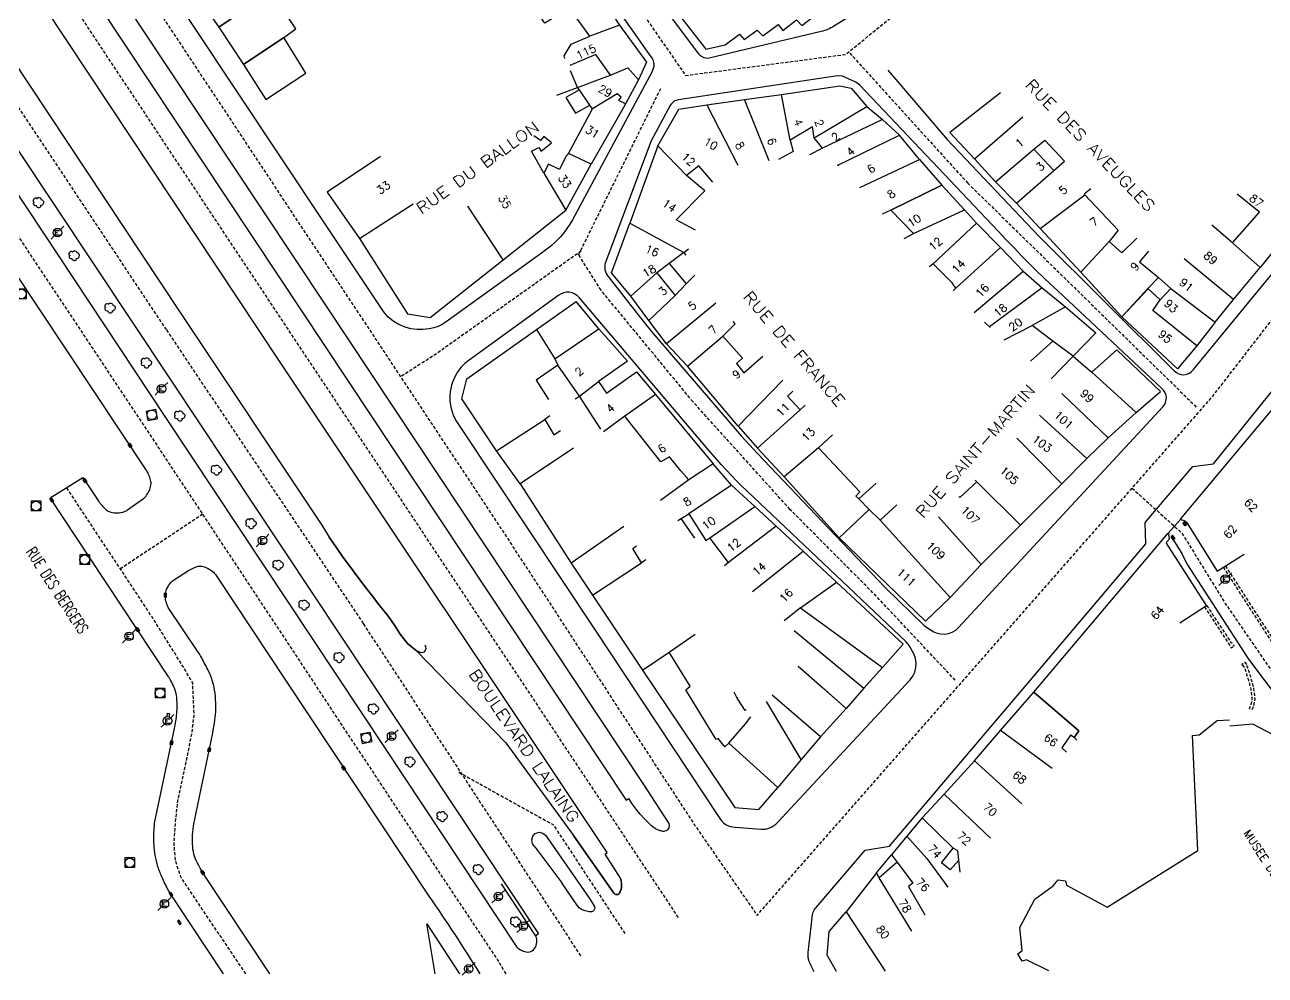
# Model space of a CAD drawing. Header units: millimetres. Extents: x 80000 to 81000, y 144000 to 145000.
# Drawn here: x 80209 to 80402.8, y 143999.8 to 144148.3 of the extents above; entities that cross this region are included whole.
import ezdxf
from ezdxf.enums import TextEntityAlignment as Align

# ---------------------------------------------------------------- set-up
doc = ezdxf.new("R2010")
doc.units = ezdxf.units.MM
doc.linetypes.add('DASHED', pattern=[0.75, 0.5, -0.25])
doc.layers.get('0').update_dxf_attribs({"linetype": 'CONTINUOUS'})
for name, color, linetype in [('W0001', 6, 'DASHED'), ('W0008', 7, 'CONTINUOUS'), ('W0100', 7, 'CONTINUOUS'), ('W0112', 1, 'DASHED'), ('W0300', 7, 'CONTINUOUS'), ('W0400', 7, 'CONTINUOUS'), ('W0420', 7, 'CONTINUOUS'), ('W0471', 7, 'CONTINUOUS'), ('W0984', 7, 'CONTINUOUS'), ('W0989', 7, 'CONTINUOUS'), ('W0991', 7, 'CONTINUOUS'), ('W1102', 7, 'CONTINUOUS')]:
    doc.layers.add(name, color=color, linetype=linetype)
doc.styles.get("Standard").update_dxf_attribs({"font": 'romans.shx', "width": 0.85})

# ---------------------------------------------------------------- blocks, each defined once
blk = doc.blocks.new('T300')
for p, q in [((-0.8, 0.51), (-0.86, 0.34)), ((-0.86, 0.34), (-0.86, 0.17)), ((-0.86, 0.17), (-0.74, 0.06)), ((-0.69, 0.63), (-0.8, 0.51)), ((-0.8, -0.06), (-0.74, 0.06)), ((-0.74, 0.06), (-0.69, 0.11)), ((-0.57, 0.69), (-0.69, 0.63)), ((-0.46, 0.69), (-0.57, 0.69)), ((-0.29, 0.63), (-0.46, 0.69)), ((-0.29, 0.63), (-0.17, 0.74)), ((-0.23, 0.57), (-0.29, 0.63)), ((-0.17, 0.74), (-0.06, 0.8)), ((-0.06, 0.8), (0.06, 0.8)), ((0.06, 0.8), (0.23, 0.74)), ((0.23, 0.74), (0.34, 0.63)), ((0.34, 0.63), (0.4, 0.51)), ((0.46, 0.46), (0.34, 0.46)), ((0.4, 0.51), (0.4, 0.46)), ((0.57, 0.4), (0.46, 0.46)), ((0.57, 0.4), (0.69, 0.29)), ((0.69, 0.29), (0.74, 0.17)), ((0.74, 0.06), (0.69, -0.17)), ((0.74, 0.17), (0.74, 0.06)), ((-0.8, -0.17), (-0.8, -0.06)), ((-0.8, -0.23), (-0.8, -0.17)), ((-0.74, -0.34), (-0.8, -0.23)), ((-0.69, -0.4), (-0.74, -0.34)), ((-0.51, -0.46), (-0.69, -0.4)), ((-0.4, -0.46), (-0.51, -0.46)), ((-0.4, -0.46), (-0.34, -0.46)), ((-0.34, -0.46), (-0.34, -0.4)), ((-0.34, -0.51), (-0.34, -0.46)), ((-0.29, -0.63), (-0.34, -0.51)), ((-0.17, -0.74), (-0.29, -0.63)), ((-0.06, -0.8), (-0.17, -0.74)), ((0.06, -0.8), (-0.06, -0.8)), ((0.17, -0.74), (0.06, -0.8)), ((0.23, -0.69), (0.17, -0.74)), ((0.29, -0.46), (0.23, -0.46)), ((0.29, -0.63), (0.23, -0.69)), ((0.46, -0.4), (0.29, -0.46)), ((0.34, -0.51), (0.29, -0.63)), ((0.34, -0.51), (0.34, -0.46)), ((0.57, -0.34), (0.46, -0.4)), ((0.63, -0.29), (0.57, -0.34)), ((0.69, -0.17), (0.63, -0.29))]:
    blk.add_line(p, q)
blk = doc.blocks.new('T471')
for p, q in [((-0.333334, 0.333334), (-0.333334, -0.333334)), ((-0.333334, 0.333334), (0.333334, 0.333334)), ((-0.333334, 0), (0, 0)), ((0.500001, 0.500001), (1.000002, 1.000002)), ((-0.500001, -0.500001), (-1.000002, -1.000002)), ((-0.333334, -0.333334), (0.333334, -0.333334))]:
    blk.add_line(p, q)
blk.add_ellipse((0, 0), major_axis=(0.471405, 0.471405), ratio=1, start_param=5.4977871438, end_param=11.780972451)
blk = doc.blocks.new('T420')
for p, q in [((0.75, 0.75), (-0.75, 0.75)), ((-0.75, 0.75), (-0.75, -0.75)), ((0.75, 0.75), (0.75, -0.75)), ((0.75, -0.75), (-0.75, -0.75))]:
    blk.add_line(p, q)
blk.add_ellipse((0, 0), major_axis=(-0.53, 0.53), ratio=1, start_param=3.926991, end_param=10.210176)
blk = doc.blocks.new('T400')
for p, q in [((-0.15, 0.3), (0.15, 0.3)), ((-0.15, -0.25), (-0.15, 0.3)), ((-0.15, 0.15), (0.15, 0.15)), ((-0.15, 0), (0.15, 0)), ((0.15, 0.3), (0.15, -0.25)), ((-0.15, -0.15), (0.15, -0.15)), ((-0.15, -0.25), (-0.15, -0.3)), ((-0.15, -0.3), (0.15, -0.3)), ((0.15, -0.3), (0.15, -0.25))]:
    blk.add_line(p, q)

msp = doc.modelspace()

# ---------------------------------------------------------------- linework, layer by layer
at = {"layer": 'W0001', "flags": 128}
for points in [[(79999.73, 144508.89), (80033.32, 144447.48), (80041.1, 144436.99), (80058.93, 144407.68), (80083.33, 144371.43), (80162.94, 144251.7), (80194.08, 144204.75), (80213.36, 144175.44), (80283.27, 144069.75), (80313.63, 144023.25), (80323.4, 144009.14), (80394.49, 144090.14), (80415.01, 144116.62), (80459.48, 144172.57), (80472.22, 144188.43), (80503.37, 144226.56), (80532.47, 144269.35), (80559.33, 144311.81), (80577.78, 144336.62)], [(80311.1, 144008.81), (80235.97, 144122.07), (80039.06, 144419.34), (80019.9, 144453.6)], [(80284.18, 144000), (80282.84, 144002.23), (80276.12, 144012.3), (80228.66, 144084.13), (80176.06, 144163.33), (80129.72, 144233.25), (80084.5, 144301.5), (80035.92, 144374.55), (80006.48, 144418.63), (80000, 144431.42)], [(80160.48, 144256.07), (80201.49, 144280.26), (80205.41, 144282.72), (80229.39, 144252.79), (80244.76, 144234.55), (80265.03, 144206.66), (80282.27, 144183.72), (80312.21, 144140.39), (80337.23, 144143.68), (80344.81, 144149.84), (80369, 144165.41), (80400.77, 144184.26), (80404.69, 144186.93), (80410.43, 144181.39), (80435.04, 144204.33), (80466.81, 144182.23)], [(80295.93, 144112.96), (80273.4, 144096.97), (80267.86, 144093.39)], [(80243.51, 144000), (80233.42, 144015), (80232.52, 144017.68), (80232.3, 144020.37), (80232.52, 144023.73), (80232.86, 144026.75), (80235.09, 144037.49), (80235.43, 144040.51), (80235.32, 144043.08), (80235.21, 144045.43), (80234.2, 144047.22), (80228.83, 144055.83), (80215.51, 144075.97)], [(80381.98, 144075.89), (80389.75, 144068.9), (80396.53, 144057.88), (80407.67, 144041.69), (80409.64, 144038.9), (80412.23, 144031.7), (80414.62, 144030.35), (80417.59, 144029.17), (80420, 144027.6), (80422.53, 144025.39), (80424.52, 144023.39), (80426.21, 144021.21), (80427.65, 144018.89), (80428.71, 144016.32), (80429.72, 144013.44), (80430.78, 144009.2), (80432.05, 144003.73), (80436.52, 144000)], [(80223.88, 144063.31), (80236.76, 144071.87)], [(80276.78, 144031.49), (80291.56, 144023.29), (80302.86, 144006.08)]]:
    msp.add_lwpolyline(points, dxfattribs=at)
at = {"layer": 'W0001'}
for points in [[(80000.01, 144455.58), (80023.94, 144412.74), (80076.58, 144332.88), (80149.74, 144222.81), (80231.1, 144100.63), (80261.87, 144054.72), (80295.89, 144002.69)], [(80337.86, 144143.89), (80356.3, 144123.57), (80392.07, 144088.52)], [(80354.35, 144045.89), (80342.02, 144059.01), (80328.53, 144072.58), (80313.38, 144089.39), (80299.01, 144106.84), (80295.51, 144112.37), (80308.46, 144138.6)]]:
    msp.add_lwpolyline(points, dxfattribs=at)
at = {"layer": 'W0008'}
for p, q in [((80343.48, 144060.34), (80349.52, 144054.45)), ((80305.64, 144029.59), (80309.42, 144023.82)), ((80288.67, 144019.86), (80292.89, 144014.24))]:
    msp.add_line(p, q, dxfattribs=at)
for points in [[(80208.87, 144283.61), (80219.76, 144270.14), (80233.94, 144252.81), (80235.19, 144251.19), (80240.11, 144244.72), (80263.94, 144213.03), (80265.16, 144211.37), (80284.05, 144184.91), (80296.49, 144167.58), (80305.58, 144155.32), (80314.24, 144143.79)], [(80306.84, 144143.29), (80288.19, 144169.86), (80270.79, 144194.71), (80269.52, 144196.52), (80268.24, 144198.32), (80266.95, 144200.11), (80265.65, 144201.89), (80264.82, 144202.99), (80263.98, 144204.09), (80263.14, 144205.19), (80262.29, 144206.28), (80241.52, 144233.49), (80236.39, 144239.84), (80206.89, 144276.18), (80206.65, 144276.48), (80206.38, 144276.76), (80206.06, 144277), (80205.7, 144277.15), (80205.26, 144277.23), (80204.83, 144277.22), (80204.4, 144277.12), (80204.01, 144276.93), (80171.93, 144258.18)], [(80255.97, 144117.09), (80228.28, 144158.83), (80198.81, 144203.22), (80169.76, 144247.1), (80169.23, 144247.98), (80168.77, 144248.9), (80168.44, 144249.88), (80168.24, 144250.9), (80168.19, 144251.93), (80168.27, 144252.95), (80168.5, 144253.96), (80168.88, 144254.92), (80169.46, 144255.89), (80170.17, 144256.78), (80171, 144257.54), (80171.94, 144258.18)], [(80359.68, 144162.89), (80335.4, 144148.09), (80335.15, 144147.94), (80334.91, 144147.81), (80334.65, 144147.69), (80334.4, 144147.57), (80334.16, 144147.48), (80333.92, 144147.39), (80333.67, 144147.32), (80333.42, 144147.26), (80315.89, 144143.07), (80315.64, 144143.04), (80315.39, 144143.07), (80315.15, 144143.14), (80314.93, 144143.23), (80314.73, 144143.33), (80314.55, 144143.46), (80314.39, 144143.61), (80314.25, 144143.79)], [(80343.8, 144141.23), (80353.07, 144130.39), (80367.39, 144115.28), (80388.58, 144094.21), (80388.9, 144093.95), (80389.26, 144093.75), (80389.66, 144093.64), (80390.08, 144093.61), (80390.52, 144093.7), (80390.93, 144093.88), (80391.29, 144094.14), (80391.59, 144094.45), (80415.39, 144123.42), (80427.99, 144138.73), (80429.87, 144141.02), (80431.74, 144143.31), (80433.59, 144145.62), (80435.43, 144147.95), (80437.31, 144150.37)], [(80306.86, 144143.28), (80307.02, 144143.02), (80307.15, 144142.73), (80307.22, 144142.43), (80307.26, 144142.13), (80307.26, 144141.96), (80307.24, 144141.8), (80307.21, 144141.64), (80307.17, 144141.48), (80307.12, 144141.33), (80307.06, 144141.18), (80307, 144141.04), (80306.93, 144140.89), (80294.53, 144117.83), (80294.12, 144117.13), (80293.68, 144116.46), (80293.2, 144115.81), (80292.68, 144115.19), (80291.94, 144114.43), (80291.15, 144113.73), (80290.32, 144113.07), (80289.48, 144112.44), (80274.81, 144101.87), (80274.2, 144101.49), (80273.56, 144101.18), (80272.88, 144100.96), (80272.18, 144100.8), (80271.23, 144100.7), (80270.27, 144100.7), (80269.32, 144100.81), (80268.39, 144101.07), (80267.42, 144101.48), (80266.51, 144102), (80265.68, 144102.68), (80265, 144103.5), (80255.98, 144117.09)], [(80336.73, 144140.28), (80335.96, 144140.35), (80311.12, 144136.58), (80310.93, 144136.54), (80310.74, 144136.48), (80310.55, 144136.4), (80310.38, 144136.3), (80310.22, 144136.17), (80310.07, 144136.02), (80309.94, 144135.86), (80309.83, 144135.68), (80306.85, 144130.18), (80299.75, 144111.3), (80299.7, 144111.14), (80299.66, 144110.99), (80299.63, 144110.83), (80299.61, 144110.67), (80299.6, 144110.51), (80299.6, 144110.34), (80299.61, 144110.18), (80299.63, 144110.02), (80299.7, 144109.73), (80299.81, 144109.46), (80299.95, 144109.2), (80300.12, 144108.95), (80305.16, 144102.52), (80305.43, 144102.19), (80305.69, 144101.86), (80305.96, 144101.53), (80306.23, 144101.2), (80306.46, 144100.92), (80306.69, 144100.65), (80306.92, 144100.37), (80307.16, 144100.09), (80320.92, 144084.07), (80323.46, 144081.33), (80334.53, 144069.62), (80343.48, 144060.34)], [(80349.52, 144054.45), (80350.5, 144053.76), (80351, 144053.46), (80351.54, 144053.24), (80352.11, 144053.11), (80352.7, 144053.1), (80353.3, 144053.19), (80353.88, 144053.4), (80354.42, 144053.71), (80354.88, 144054.12), (80386.78, 144088.59), (80387.04, 144088.92), (80387.22, 144089.3), (80387.33, 144089.7), (80387.35, 144090.12), (80387.27, 144090.52), (80387.1, 144090.89), (80386.87, 144091.22), (80386.6, 144091.51), (80370.36, 144106.71), (80369.25, 144107.75), (80368.14, 144108.8), (80367.04, 144109.86), (80365.96, 144110.93), (80364.71, 144112.2), (80363.48, 144113.48), (80362.26, 144114.77), (80361.04, 144116.06), (80339.45, 144138.88), (80338.8, 144139.32), (80336.73, 144140.28)], [(80346.67, 144051.88), (80321.78, 144075.48), (80320.95, 144076.28), (80320.14, 144077.1), (80319.34, 144077.92), (80318.55, 144078.76), (80317.82, 144079.56), (80317.12, 144080.37), (80316.42, 144081.18), (80315.72, 144082), (80295.63, 144105.63), (80295.31, 144105.96), (80294.93, 144106.23), (80294.51, 144106.43), (80294.05, 144106.53), (80293.61, 144106.53), (80293.19, 144106.44), (80292.79, 144106.27), (80292.43, 144106.04), (80278.4, 144095.89), (80277.75, 144095.37), (80277.16, 144094.78), (80276.65, 144094.12), (80276.22, 144093.4), (80276.01, 144092.94), (80275.82, 144092.46), (80275.66, 144091.97), (80275.54, 144091.47), (80275.45, 144090.97), (80275.39, 144090.45), (80275.38, 144089.94), (80275.4, 144089.42), (80275.58, 144088.33), (80275.93, 144087.28), (80276.43, 144086.3), (80277.04, 144085.39)], [(80331.96, 144008.75), (80331.99, 144008.98), (80332.04, 144009.2), (80332.1, 144009.42), (80332.18, 144009.63), (80332.27, 144009.83), (80332.37, 144010.03), (80332.49, 144010.22), (80332.62, 144010.39), (80340.26, 144019.34), (80344.08, 144019.93), (80365.46, 144045.18), (80384.12, 144067.22), (80384.03, 144070.53), (80391.46, 144079.27), (80394.71, 144079.71), (80416.54, 144106.79)], [(80277.04, 144085.39), (80298.08, 144053.71), (80317.46, 144024.44), (80317.67, 144024.14), (80317.89, 144023.84), (80318.15, 144023.57), (80318.46, 144023.34), (80318.81, 144023.16), (80319.19, 144023.03), (80319.57, 144022.95), (80319.96, 144022.91), (80324.03, 144022.6)], [(80271.47, 144051.41), (80271.61, 144051.13), (80271.63, 144050.82), (80271.53, 144050.53), (80271.32, 144050.29), (80271.01, 144050.18), (80270.68, 144050.22), (80270.42, 144050.35), (80270.19, 144050.48), (80268.76, 144051.63), (80267.61, 144053.09), (80266.65, 144054.62), (80265.65, 144056.04), (80264.47, 144057.52), (80263.3, 144059), (80262.14, 144060.49), (80261.01, 144061.99), (80259.86, 144063.53), (80258.74, 144065.08), (80257.63, 144066.65), (80256.53, 144068.22)], [(80324.03, 144022.6), (80324.37, 144022.6), (80324.72, 144022.63), (80325.05, 144022.71), (80325.38, 144022.82), (80325.71, 144022.98), (80326.02, 144023.17), (80326.32, 144023.4), (80326.58, 144023.66), (80347.31, 144045.93), (80347.74, 144046.51), (80348.04, 144047.16), (80348.21, 144047.86), (80348.25, 144048.56), (80348.16, 144049.25), (80347.92, 144049.89), (80347.61, 144050.5), (80347.29, 144051.07), (80347.15, 144051.29), (80347.01, 144051.5), (80346.85, 144051.69), (80346.67, 144051.88)], [(80309.42, 144023.82), (80309.6, 144023.51), (80309.66, 144023.16), (80309.6, 144022.81), (80309.42, 144022.51), (80309.29, 144022.4), (80309.15, 144022.32), (80308.99, 144022.27), (80308.83, 144022.26), (80308.68, 144022.26), (80308.54, 144022.29), (80308.4, 144022.32), (80308.26, 144022.36), (80307.52, 144022.67), (80306.89, 144023.15), (80306.34, 144023.69), (80305.82, 144024.23), (80305.12, 144024.96), (80304.48, 144025.74), (80303.88, 144026.56), (80303.34, 144027.42)], [(80288.67, 144019.86), (80288.29, 144020.33), (80288.18, 144020.92), (80288.34, 144021.51), (80288.74, 144021.95), (80289.33, 144022.14), (80289.91, 144021.99), (80290.32, 144021.66), (80290.62, 144021.29), (80297.21, 144011.78), (80297.97, 144010.5), (80298.01, 144010.4), (80298.03, 144010.29), (80298.02, 144010.19), (80297.99, 144010.09), (80297.95, 144010.01), (80297.89, 144009.93), (80297.83, 144009.86), (80297.76, 144009.8), (80297.57, 144009.7), (80297.36, 144009.68), (80297.17, 144009.7), (80296.98, 144009.73), (80296.53, 144009.84), (80296.08, 144010), (80295.65, 144010.25), (80295.31, 144010.62), (80292.89, 144014.24)], [(80302.05, 144014.97), (80302.17, 144014.49), (80302.22, 144014), (80302.19, 144013.51), (80302.08, 144013.04), (80302.05, 144012.95), (80302.02, 144012.86), (80301.99, 144012.77), (80301.94, 144012.69), (80301.89, 144012.6), (80301.82, 144012.53), (80301.73, 144012.47), (80301.64, 144012.42), (80301.48, 144012.39), (80301.31, 144012.39), (80301.15, 144012.46), (80301.02, 144012.58), (80294.7, 144021.62)], [(80331.96, 144008.75), (80331.34, 144003.34), (80331.33, 144003.21), (80331.32, 144003.09), (80331.32, 144002.96), (80331.32, 144002.84), (80331.33, 144002.71), (80331.34, 144002.59), (80331.36, 144002.46), (80331.38, 144002.34), (80331.45, 144002.1), (80331.53, 144001.86), (80331.63, 144001.64), (80331.74, 144001.41), (80332.28, 144000.35)], [(80273.12, 144000), (80271.8, 144007.79), (80276.92, 144000)]]:
    msp.add_lwpolyline(points, dxfattribs=at)
at = {"layer": 'W0008', "flags": 128}
msp.add_lwpolyline([(80240, 144000), (80232.15, 144011.86, -0.025334), (80231.3, 144013.29, -0.017999), (80230.29, 144015.4, -0.035244), (80229.65, 144017.2, -0.037773), (80229.3, 144018.95, -0.016381), (80229.16, 144020.53, -0.021419), (80229.15, 144021.74, -0.008938), (80229.22, 144023.18, -0.034809), (80229.27, 144023.55), (80232.42, 144038.61, 0.031847), (80232.76, 144040.96, 0.040433), (80232.75, 144042.84, 0.04306), (80232.53, 144044.12, 0.052496), (80232.16, 144045.11, 0.009139), (80231.63, 144046.12, 0.020815), (80231.38, 144046.54), (80219.26, 144064.85), (80212.96, 144074.38), (80218.05, 144077.56), (80220.55, 144073.79, 0.028392), (80220.85, 144073.4, 0.015261), (80221.46, 144072.71, 0.107758), (80222.17, 144072.23, 0.088686), (80223.18, 144072.02, 0.06906), (80224.28, 144072.14, 0.092725), (80225.03, 144072.49), (80227.51, 144074.26, 0.080161), (80227.87, 144074.61, 0.040872), (80228.39, 144075.45, 0.080776), (80228.68, 144076.38, 0.101963), (80228.64, 144077.15, 0.037551), (80228.33, 144078.04, 0.043977), (80227.95, 144078.74), (80211.37, 144103.72), (80169.33, 144166.98)], format="xyb", dxfattribs=at)
at = {"layer": 'W0008'}
for points in [[(80197.36, 144137.6), (80230.94, 144086.95), (80265.29, 144035.2), (80285.77, 144004.31, 0.102862), (80286.2, 144003.89, 0.062572), (80287.08, 144003.47, 0.183821), (80288.05, 144003.5, 0.182735), (80288.75, 144004.17, 0.112604), (80288.98, 144005.2, 0.144793), (80288.75, 144005.99), (80283.48, 144014.06)], [(80247.24, 144000), (80236.89, 144015.65, -0.017876), (80236.53, 144016.24, -0.009217), (80235.89, 144017.42, -0.059534), (80235.41, 144018.71, -0.051), (80235.19, 144020.3, -0.028448), (80235.24, 144022.19, -0.031455), (80235.48, 144023.89), (80238.35, 144037.67, 0.013168), (80238.46, 144038.27, 0.004387), (80238.72, 144040.08, 0.035447), (80238.83, 144041.81, 0.029989), (80238.7, 144043.86, 0.039613), (80238.32, 144045.67, 0.041582), (80237.68, 144047.32, 0.01347), (80236.62, 144049.37, 0.021634), (80235.87, 144050.59), (80231.49, 144057.11, -0.066757), (80231.17, 144057.76, -0.047043), (80230.94, 144058.75, -0.080911), (80230.96, 144059.52, -0.076621), (80231.23, 144060.29, -0.051825), (80231.82, 144061.16, -0.076717), (80232.35, 144061.62), (80234.57, 144063.03, -0.030225), (80234.99, 144063.26, -0.017762), (80235.75, 144063.59, -0.106538), (80236.43, 144063.7, -0.085093), (80237.28, 144063.51, -0.075047), (80238.23, 144062.94, -0.073956), (80238.99, 144062.1), (80249.63, 144046.05), (80272.1, 144012.14)], [(80272.1, 144012.14, -0.014529), (80280.06, 144000)]]:
    msp.add_lwpolyline(points, format="xyb", dxfattribs=at)
at = {"layer": 'W0008', "flags": 128}
msp.add_lwpolyline([(80388.08, 144068.33), (80389.76, 144065.7), (80390.52, 144064.05), (80400.18, 144049.15), (80407.96, 144038.78)], dxfattribs=at)
at = {"layer": 'W0008'}
for points in [[(80100.38, 144338.97, 33), (80155.63, 144255.76, 33.84), (80207.62, 144177.32, 35.84), (80255.87, 144104.64, 37.85), (80305.64, 144029.59, 39.99)], [(80097.41, 144336.95, 33.15), (80152.41, 144254.02, 33.94), (80204.57, 144175.39, 35.9), (80248.49, 144109.19, 37.73), (80302.95, 144027.14, 40.07), (80303.34, 144027.42, 40.06)], [(80078.68, 144323.49, 33.17), (80133.45, 144240.95, 33.96), (80183.23, 144165.83, 35.86), (80231.7, 144092.95, 37.88), (80289.25, 144006.26, 40.27), (80288.77, 144005.87, 40.32)], [(80189.2, 144169.8, 36.03), (80233.17, 144103.49, 37.83), (80255.38, 144070.09, 38.71), (80256.53, 144068.22, 0), (80257.63, 144066.65, 9.74), (80258.74, 144065.08, 19.48), (80259.86, 144063.53, 29.22), (80261.01, 144061.99, 38.96), (80262.14, 144060.49, 39.01), (80263.3, 144059, 39.06), (80264.47, 144057.52, 39.11), (80265.65, 144056.04, 39.16), (80266.65, 144054.62, 39.21), (80267.61, 144053.09, 39.25), (80268.76, 144051.63, 39.3), (80270.19, 144050.48, 39.34), (80270.2, 144050.48, 39.35), (80284.14, 144036.08, 39.85), (80294.7, 144021.62, 40.26), (80301.02, 144012.58, 40.48), (80301.15, 144012.46, 40.49), (80301.31, 144012.39, 40.5), (80301.48, 144012.39, 40.5), (80301.64, 144012.42, 40.51), (80301.82, 144012.53, 40.5), (80301.94, 144012.69, 40.5), (80302.02, 144012.86, 40.5), (80302.08, 144013.04, 40.49), (80302.15, 144013.27, 40.48), (80302.19, 144013.51, 40.47), (80302.22, 144013.76, 40.46), (80302.22, 144014, 40.45), (80302.21, 144014.25, 40.44), (80302.17, 144014.49, 40.44), (80302.12, 144014.73, 40.43), (80302.05, 144014.97, 40.42), (80299.64, 144018.7, 40.28), (80299.98, 144018.96, 40.3), (80248.9, 144095.6, 38.17), (80195.41, 144176.2, 35.91)]]:
    msp.add_polyline3d(points, dxfattribs=at)
at = {"layer": 'W0100'}
for p, q in [((80296.52, 144156.3), (80301.88, 144148.27)), ((80301.88, 144148.27), (80297.25, 144146.51)), ((80295.35, 144138.51), (80294.25, 144141.11)), ((80295.66, 144138.16), (80295.35, 144138.51)), ((80297.25, 144135.74), (80295.66, 144138.16)), ((80304.85, 144139.68), (80302.83, 144135.94)), ((80302.83, 144135.94), (80302.27, 144134.91)), ((80315.54, 144135.78), (80321.43, 144136.62)), ((80321.43, 144136.62), (80327.23, 144137.43)), ((80325.3, 144127.06), (80321.43, 144136.62)), ((80328.56, 144130.27), (80327.23, 144137.43)), ((80293.92, 144128.17), (80297.69, 144135.17)), ((80297.69, 144135.17), (80297.25, 144135.74)), ((80302.27, 144134.91), (80297.49, 144126.5)), ((80315.54, 144135.78), (80320.37, 144126.37)), ((80332.29, 144130.62), (80340.56, 144135.55)), ((80340.56, 144135.55), (80342.98, 144133.51)), ((80342.98, 144133.51), (80333.61, 144129.03)), ((80345.65, 144131.07), (80342.98, 144133.51)), ((80357.37, 144127.35), (80364.93, 144133.91)), ((80333.61, 144129.03), (80332.29, 144130.62)), ((80335.99, 144126.37), (80345.65, 144131.07)), ((80348.76, 144127.23), (80345.65, 144131.07)), ((80353.53, 144131.47), (80357.37, 144127.35)), ((80366.61, 144128.87), (80368.37, 144130.28)), ((80297.49, 144126.5), (80293.92, 144128.17)), ((80307.91, 144129.38), (80303.51, 144117.33)), ((80312.34, 144124.76), (80307.91, 144129.38)), ((80333.61, 144129.03), (80331.59, 144127.97)), ((80360.65, 144123.77), (80366.61, 144128.87)), ((80366.61, 144128.87), (80369.77, 144125.56)), ((80293.51, 144119.35), (80297.49, 144126.5)), ((80335.95, 144126.36), (80335.99, 144126.37)), ((80339.43, 144122.86), (80348.76, 144127.23)), ((80348.76, 144127.23), (80352.26, 144123.26)), ((80357.37, 144127.35), (80360.65, 144123.77)), ((80290.07, 144125.11), (80293.51, 144119.35)), ((80363.91, 144120.44), (80369.77, 144125.56)), ((80352.26, 144123.26), (80355.79, 144119.37)), ((80363.91, 144120.44), (80360.65, 144123.77)), ((80256.23, 144122.17), (80261.25, 144114.91)), ((80367.63, 144116.47), (80363.91, 144120.44)), ((80367.63, 144116.47), (80374.61, 144121.74)), ((80410.72, 144121.2), (80401.99, 144110.39)), ((80261.25, 144114.91), (80269.65, 144120.34)), ((80283.71, 144111.59), (80278.19, 144119.98)), ((80283.71, 144111.59), (80293.51, 144119.35)), ((80347.81, 144115.7), (80355.79, 144119.37)), ((80355.79, 144119.37), (80357.66, 144117.28)), ((80303.51, 144117.33), (80311.97, 144112.74)), ((80350.91, 144110.93), (80357.66, 144117.28)), ((80357.66, 144117.28), (80361.41, 144113.52)), ((80346.35, 144114.89), (80347.81, 144115.7)), ((80374, 144109.66), (80367.63, 144116.47)), ((80312.32, 144112.32), (80311.97, 144112.74)), ((80361.41, 144113.52), (80354.47, 144107.15)), ((80361.41, 144113.52), (80364.98, 144109.83)), ((80374, 144109.66), (80378.4, 144114.43)), ((80401.99, 144110.39), (80397.65, 144114.22)), ((80350.91, 144110.93), (80350.33, 144110.48)), ((80397.85, 144105.39), (80390.11, 144111.73)), ((80303.65, 144105.89), (80307.74, 144109.56)), ((80364.98, 144109.83), (80367.92, 144107.18)), ((80380.37, 144102.68), (80374, 144109.66)), ((80388.06, 144107.12), (80386.09, 144108.84)), ((80397.85, 144105.39), (80401.99, 144110.39)), ((80367.92, 144107.18), (80359.71, 144101.13)), ((80367.92, 144107.18), (80371.56, 144104.24)), ((80386.36, 144105.3), (80388.06, 144107.12)), ((80388.06, 144107.12), (80394.96, 144101.83)), ((80298.69, 144100.79), (80295.1, 144105.05)), ((80306.46, 144102.11), (80303.65, 144105.89)), ((80306.46, 144102.11), (80310.57, 144105.99)), ((80394.96, 144101.83), (80397.85, 144105.39)), ((80316.95, 144104.83), (80309.24, 144098.43)), ((80371.56, 144104.24), (80366.36, 144101.3)), ((80371.56, 144104.24), (80376.31, 144100.16)), ((80309.24, 144098.43), (80306.46, 144102.11)), ((80359.83, 144101.01), (80359.71, 144101.13)), ((80362, 144099.1), (80366.36, 144101.3)), ((80369.62, 144098.84), (80366.36, 144101.3)), ((80389.09, 144094.55), (80380.37, 144102.68)), ((80394.96, 144101.83), (80392.11, 144098.15)), ((80288.91, 144100.69), (80291.81, 144096.08)), ((80291.81, 144096.08), (80298.69, 144100.79)), ((80298.69, 144100.79), (80303.13, 144095.73)), ((80312.53, 144094.95), (80318.05, 144099.66)), ((80309.24, 144098.43), (80312.53, 144094.95)), ((80369.62, 144098.84), (80366.09, 144095.75)), ((80379.61, 144097.51), (80375.71, 144094.01)), ((80386.4, 144091.01), (80379.61, 144097.51)), ((80392.11, 144098.15), (80389.09, 144094.55)), ((80291.81, 144096.08), (80292.28, 144095.14)), ((80303.13, 144095.73), (80298.59, 144092.56)), ((80369.34, 144092.97), (80372.76, 144096.52)), ((80295.63, 144090.26), (80292.28, 144095.14)), ((80304.57, 144094.05), (80307.54, 144090.53)), ((80320.42, 144085.59), (80312.53, 144094.95)), ((80375.71, 144094.01), (80382.61, 144087.74)), ((80295.63, 144090.26), (80298.59, 144092.56)), ((80327.43, 144092.79), (80320.42, 144085.59)), ((80299, 144085.09), (80295.63, 144090.26)), ((80307.54, 144090.53), (80302.72, 144087.12)), ((80307.54, 144090.53), (80316.53, 144079.69)), ((80378.23, 144083.78), (80371.01, 144090.7)), ((80382.61, 144087.74), (80386.4, 144091.01)), ((80323.48, 144082.15), (80330.14, 144088.16)), ((80330.9, 144088.86), (80330.14, 144088.16)), ((80382.61, 144087.74), (80378.23, 144083.78)), ((80282.68, 144081.71), (80290.24, 144086.63)), ((80320.42, 144085.59), (80323.48, 144082.15)), ((80335.18, 144084.21), (80333.01, 144082.18)), ((80363.99, 144083.73), (80367.47, 144080.18)), ((80378.23, 144083.78), (80374.92, 144080.53)), ((80286.39, 144076.55), (80282.68, 144081.71)), ((80294.7, 144082.13), (80286.39, 144076.55)), ((80323.48, 144082.15), (80327.64, 144077.64)), ((80333.01, 144082.18), (80327.64, 144077.64)), ((80316.53, 144079.69), (80312.72, 144077.22)), ((80319.41, 144076.37), (80316.53, 144079.69)), ((80367.47, 144080.18), (80370.99, 144076.58)), ((80374.92, 144080.53), (80370.99, 144076.58)), ((80312.36, 144077.61), (80311.46, 144078.58)), ((80286.39, 144076.55), (80294.33, 144064.19)), ((80312.72, 144077.22), (80308.29, 144073.96)), ((80312.72, 144077.22), (80312.36, 144077.61)), ((80319.41, 144076.37), (80312.71, 144071.87)), ((80323.04, 144073.03), (80319.41, 144076.37)), ((80327.64, 144077.64), (80336.23, 144068.12)), ((80357.73, 144076.86), (80357.46, 144077.15)), ((80364.56, 144070.11), (80357.73, 144076.86)), ((80370.99, 144076.58), (80364.56, 144070.11)), ((80340.89, 144072.55), (80339.31, 144074.24)), ((80316.01, 144068.11), (80323.04, 144073.03)), ((80323.04, 144073.03), (80326.37, 144069.93)), ((80336.23, 144068.12), (80340.89, 144072.55)), ((80340.89, 144072.55), (80342.63, 144070.9)), ((80310.99, 144070.82), (80311.51, 144071.14)), ((80311.51, 144071.14), (80312.71, 144071.87)), ((80313.67, 144068.06), (80311.51, 144071.14)), ((80342.63, 144070.9), (80353.55, 144058.83)), ((80358.4, 144063.98), (80351.72, 144071.44)), ((80364.56, 144070.11), (80358.4, 144063.98)), ((80318.92, 144064.28), (80316.01, 144068.11)), ((80326.37, 144069.93), (80318.92, 144064.28)), ((80330.59, 144066.07), (80326.37, 144069.93)), ((80349.7, 144055.09), (80336.23, 144068.12)), ((80294.33, 144064.19), (80297.66, 144059.19)), ((80297.66, 144059.19), (80305.33, 144064.25)), ((80318.92, 144064.28), (80318.32, 144063.77)), ((80322.69, 144059.75), (80330.59, 144066.07)), ((80330.59, 144066.07), (80335.79, 144061.19)), ((80353.55, 144058.83), (80358.4, 144063.98)), ((80330.18, 144057.19), (80335.79, 144061.19)), ((80297.66, 144059.19), (80305.47, 144047.44)), ((80353.55, 144058.83), (80349.7, 144055.09)), ((80330.18, 144057.19), (80327.61, 144055.14)), ((80330.18, 144057.19), (80342.99, 144047.87)), ((80329.18, 144053.67), (80340.09, 144044.63)), ((80305.47, 144047.44), (80309.64, 144050.25)), ((80342.99, 144047.87), (80340.09, 144044.63)), ((80320.4, 144043.16), (80320.3, 144043.1)), ((80333.32, 144037.06), (80325.74, 144043.57)), ((80333.6, 144044.74), (80337.33, 144041.46)), ((80340.09, 144044.63), (80337.33, 144041.46)), ((80361.44, 144038.03), (80366.61, 144044)), ((80330.29, 144033.49), (80324.87, 144042.55)), ((80337.33, 144041.46), (80333.32, 144037.06)), ((80318.98, 144036.06), (80321.56, 144039.09)), ((80321.56, 144039.09), (80322.43, 144040.15)), ((80333.32, 144037.06), (80330.29, 144033.49)), ((80357.38, 144033.31), (80361.44, 144038.03)), ((80369.51, 144032.08), (80361.44, 144038.03)), ((80326.61, 144029.14), (80318.98, 144036.06)), ((80330.29, 144033.49), (80326.61, 144029.14)), ((80352.62, 144028.09), (80357.38, 144033.31)), ((80357.38, 144033.31), (80364.75, 144026.54)), ((80349.16, 144024.4), (80352.62, 144028.09)), ((80352.62, 144028.09), (80359.87, 144021.2)), ((80349.16, 144024.4), (80346.79, 144021.49)), ((80354.02, 144019.66), (80349.16, 144024.4)), ((80346.79, 144021.49), (80344.4, 144018.57)), ((80344.4, 144018.57), (80345.3, 144017.46)), ((80355.13, 144015.89), (80354.89, 144017.75)), ((80342.03, 144015.79), (80337.3, 144009.71)), ((80342.44, 144015), (80342.03, 144015.79)), ((80345.3, 144017.46), (80342.44, 144015)), ((80347.59, 144006.65), (80342.44, 144015)), ((80369.67, 144013.77), (80370.42, 144014.68)), ((80337.3, 144009.71), (80343.41, 144000.4))]:
    msp.add_line(p, q, dxfattribs=at)
for points in [[(80243.37, 144159.61), (80234.89, 144154.29), (80239.29, 144147.94), (80247.45, 144153.5), (80247.83, 144152.95), (80247.92, 144153.02)], [(80310.18, 144151.16), (80315.39, 144144.48), (80318.39, 144145.18), (80320.63, 144146.82), (80321.38, 144146.03), (80323.42, 144147.48), (80324.31, 144146.56), (80326.66, 144148.33), (80327.41, 144147.43), (80329.55, 144149.06), (80330.38, 144148.17), (80332.62, 144149.9), (80327.83, 144157.44), (80325.03, 144154.74), (80318.56, 144153.48), (80316.67, 144155.93), (80314.78, 144154.65), (80310.18, 144151.16)], [(80247.83, 144152.95), (80247.45, 144153.5), (80239.29, 144147.94), (80243.14, 144142.12), (80249.44, 144146.3), (80251.33, 144147.65), (80247.83, 144152.95)], [(80297.25, 144146.51), (80294.07, 144150.91), (80290.25, 144148.55), (80287.25, 144152.82)], [(80301.88, 144148.27), (80306.12, 144142.48), (80304.85, 144139.68)], [(80249.44, 144146.3), (80243.14, 144142.12), (80246.66, 144136.63), (80252.91, 144140.76), (80249.44, 144146.3)], [(80293.34, 144143.05), (80293.24, 144143.45), (80294.32, 144145.3), (80297.25, 144146.51)], [(80300.49, 144140.42), (80298.21, 144143.64), (80294.13, 144141.93)], [(80295.35, 144138.51), (80298.09, 144139.53), (80300.49, 144140.42)], [(80300.49, 144140.42), (80303.18, 144141.59), (80304.85, 144139.68)], [(80292.11, 144137.3), (80292.53, 144137.46), (80295.35, 144138.51)], [(80295.66, 144138.16), (80293.53, 144136.95), (80295.02, 144134.47), (80297.25, 144135.74)], [(80327.23, 144137.43), (80336.33, 144138.78), (80338.09, 144138.38), (80340.56, 144135.55)], [(80302.83, 144135.94), (80301.77, 144136.5), (80302.16, 144137.01), (80301.52, 144137.52), (80297.69, 144135.17)], [(80361.44, 144137.65), (80353.53, 144131.47)], [(80307.91, 144129.38), (80311.18, 144135.14), (80315.54, 144135.78)], [(80332.29, 144130.62), (80332.03, 144132.37), (80328.56, 144130.27)], [(80290.07, 144125.11), (80288.13, 144128.55), (80289.28, 144129.12), (80289.66, 144128.55), (80291.25, 144129.88), (80290.08, 144130.84), (80289.53, 144130.2), (80288.52, 144130.94)], [(80328.56, 144130.27), (80329.03, 144128.52), (80326.76, 144127.27)], [(80369.77, 144125.56), (80371.43, 144127.01), (80368.37, 144130.28)], [(80293.92, 144128.17), (80293.52, 144127.72), (80292.52, 144125.68), (80290.8, 144126.5), (80290.07, 144125.11)], [(80264.53, 144127.75), (80256.23, 144122.17)], [(80316.48, 144123.69), (80314.31, 144126.25), (80312.34, 144124.76)], [(80336.06, 144126.27), (80335.99, 144126.37), (80335.95, 144126.36)], [(80335.99, 144126.37), (80336.06, 144126.27)], [(80313.75, 144116.23), (80310.76, 144117.84), (80315.22, 144122.36), (80312.34, 144124.76)], [(80352.26, 144123.26), (80344.31, 144119.36), (80342.95, 144118.69)], [(80347.81, 144115.7), (80344.31, 144119.36), (80352.26, 144123.26)], [(80375.53, 144122.65), (80374.52, 144121.85), (80374.61, 144121.74)], [(80374.61, 144121.74), (80379.83, 144116.2), (80378.4, 144114.43)], [(80397.65, 144114.22), (80401.91, 144119.05), (80398.4, 144121.86)], [(80303.65, 144105.89), (80300.65, 144109.55), (80303.51, 144117.33)], [(80397.65, 144114.22), (80394.45, 144116.98)], [(80261.25, 144114.91), (80268.79, 144103.16), (80272.3, 144102.58), (80283.71, 144111.59)], [(80378.4, 144114.43), (80380.4, 144112.66), (80382.71, 144114.95)], [(80311.97, 144112.74), (80309.64, 144110.99), (80307.74, 144109.56)], [(80312.32, 144112.32), (80311.97, 144112.74), (80309.64, 144110.99)], [(80311.97, 144112.74), (80312.67, 144113.28)], [(80384.56, 144112.93), (80383.15, 144111.28), (80386.09, 144108.84)], [(80309.64, 144110.99), (80312.32, 144107.85), (80313.67, 144109.17)], [(80354.47, 144107.15), (80353.87, 144107.96), (80350.91, 144110.93)], [(80307.74, 144109.56), (80310.57, 144105.99), (80306.46, 144102.11)], [(80310.57, 144105.99), (80312.32, 144107.85), (80313.67, 144109.17)], [(80357.32, 144103.36), (80364.98, 144109.83)], [(80386.09, 144108.84), (80384.49, 144107.13), (80380.37, 144102.68)], [(80354.03, 144106.75), (80354.47, 144107.15)], [(80380.37, 144102.68), (80384.49, 144107.02), (80386.36, 144105.3)], [(80288.91, 144100.69), (80295.1, 144105.05)], [(80392.11, 144098.15), (80385.21, 144103.66), (80386.36, 144105.3)], [(80318.05, 144099.66), (80319.98, 144101.57), (80319.66, 144101.96)], [(80359.71, 144101.13), (80358.91, 144101.84)], [(80282.68, 144081.71), (80277.26, 144089.86), (80278.04, 144092.98), (80288.91, 144100.69)], [(80318.05, 144099.66), (80321.11, 144096.2), (80320.15, 144095.35), (80321.31, 144093.92), (80324.3, 144096.5)], [(80376.31, 144100.16), (80372.76, 144096.52), (80369.62, 144098.84)], [(80372.76, 144096.52), (80374.4, 144095.13), (80375.71, 144094.01)], [(80292.28, 144095.14), (80288.89, 144092.76), (80290.8, 144089.77)], [(80298.59, 144092.56), (80299.88, 144090.75), (80304.57, 144094.05)], [(80294.99, 144089.84), (80295.63, 144090.26)], [(80330.14, 144088.16), (80328.16, 144090.28), (80328.96, 144091.04)], [(80389.53, 144071.06), (80403.99, 144088.31), (80408.95, 144082.17), (80410.25, 144080.21)], [(80291.03, 144087.22), (80290.24, 144086.63)], [(80290.24, 144086.63), (80291.64, 144084.23), (80292.7, 144084.91)], [(80302.72, 144087.12), (80299.39, 144084.68)], [(80311.46, 144078.58), (80309.73, 144080.8), (80308.37, 144080.02), (80302.72, 144087.12)], [(80374.92, 144080.53), (80367.54, 144087.29)], [(80333.01, 144082.18), (80339.44, 144075.34), (80338.84, 144074.66), (80339.31, 144074.24)], [(80339.31, 144074.24), (80341.99, 144076.67)], [(80354.9, 144074.61), (80355.07, 144074.44), (80357.73, 144076.86)], [(80345.25, 144073.3), (80342.63, 144070.9)], [(80312.71, 144071.87), (80315.4, 144067.71), (80316.01, 144068.11)], [(80302.56, 144069.88), (80294.33, 144064.19)], [(80366.61, 144044), (80387.55, 144068.83)], [(80305.33, 144064.25), (80303.97, 144066.44), (80304.55, 144066.88)], [(80305.99, 144064.72), (80305.33, 144064.25)], [(80335.79, 144061.19), (80346.21, 144051.51), (80342.99, 144047.87)], [(80309.64, 144050.25), (80313.72, 144053.1)], [(80317.01, 144036.64), (80312.27, 144044.39), (80312.92, 144044.94), (80309.64, 144050.25)], [(80305.47, 144047.44), (80319.9, 144025.98), (80323.64, 144025.69), (80326.61, 144029.14)], [(80329.82, 144048.06), (80333.6, 144044.74)], [(80337.33, 144041.46), (80329.82, 144048.06)], [(80320.3, 144043.1), (80319.81, 144044.04)], [(80321.7, 144041.23), (80321.52, 144041.13), (80320.3, 144043.1)], [(80366.61, 144044), (80373.67, 144037.98), (80372.94, 144036.95), (80372.35, 144037.31), (80371.03, 144035.32), (80371.74, 144034.64)], [(80373.37, 144036.52), (80372.94, 144036.95), (80373.67, 144037.98), (80366.61, 144044)], [(80370.42, 144014.68), (80371.57, 144014.52), (80371.71, 144013.85), (80378.09, 144010.42), (80392.27, 144019.27), (80391.44, 144037.24), (80392.47, 144037.33), (80395.27, 144039.59), (80397.18, 144039.68)], [(80318.98, 144036.06), (80318.33, 144035.47), (80317.31, 144036.78), (80317.01, 144036.64)], [(80346.79, 144021.49), (80349.92, 144018.01), (80353.2, 144013.53)], [(80354.89, 144017.75), (80353.57, 144016.27), (80352.18, 144017.36), (80354.02, 144019.66)], [(80354.89, 144017.75), (80354.75, 144019.22), (80354.02, 144019.66)], [(80342.44, 144015), (80342.03, 144015.79), (80344.4, 144018.57), (80345.3, 144017.46), (80342.44, 144015)], [(80345.3, 144017.46), (80347.71, 144014.16), (80347.05, 144013.64), (80349.58, 144009.21)], [(80368.99, 144000.45), (80365.47, 144002.19), (80364.8, 144001.97), (80364.11, 144003.1), (80364.82, 144003.67), (80364.44, 144007.26), (80366.79, 144011.68), (80369.67, 144013.77)], [(80335.78, 144000.35), (80334.35, 144002.93), (80334.66, 144006.63), (80337.3, 144009.71)]]:
    msp.add_lwpolyline(points, dxfattribs=at)
at = {"layer": 'W0100', "flags": 128}
for points in [[(80389.58, 144071.07), (80389.78, 144070.9), (80389.85, 144070.96), (80390.21, 144070.79), (80390.46, 144070.59), (80395.27, 144062.91), (80399.51, 144065.56)], [(80389.43, 144054.86), (80393.63, 144057.57), (80387.34, 144067.31), (80387.41, 144067.51), (80387.84, 144068), (80387.71, 144068.6), (80387.77, 144068.65), (80387.58, 144068.82)], [(80404.11, 144037.29), (80400.87, 144039.02), (80397.25, 144038.72)]]:
    msp.add_lwpolyline(points, dxfattribs=at)
for points in [[(80231.59, 144040.68), (80231.51, 144040.1), (80231.2, 144040.15), (80231.27, 144040.73)], [(80233.42, 144007.89), (80233.12, 144008.37), (80232.84, 144008.21), (80233.14, 144007.72)]]:
    msp.add_lwpolyline(points, close=True, dxfattribs=at)
at = {"layer": 'W0112', "flags": 128}
for points in [[(80396.21, 144063.55), (80408.32, 144044.86), (80408.77, 144045.21), (80417.01, 144032.83), (80434.31, 144044), (80435.61, 144042.01), (80438.51, 144043.89), (80440.75, 144040.61), (80448.33, 144045.5)], [(80396.54, 144063.77), (80408.42, 144045.44), (80408.87, 144045.78), (80417.12, 144033.38), (80434.43, 144044.55), (80435.73, 144042.56), (80438.62, 144044.44), (80440.86, 144041.15), (80448.12, 144045.84)], [(80393.29, 144057.35), (80397.35, 144051.15), (80397.35, 144051.15), (80397.35, 144051.15), (80397.48, 144050.95), (80397.89, 144051.22)], [(80393.63, 144057.57), (80397.08, 144052.29), (80397.46, 144051.7), (80397.55, 144051.76), (80397.91, 144051.19)]]:
    msp.add_lwpolyline(points, dxfattribs=at)
msp.add_lwpolyline([(80399.32, 144048.19), (80399.16, 144048.45), (80399.6, 144048.72), (80399.97, 144048.16), (80399.87, 144048.08), (80400.15, 144047.63), (80400.11, 144047.6), (80400.31, 144046.91), (80400.41, 144046.6), (80400.75, 144045.44), (80400.89, 144044.93), (80400.96, 144044.61), (80401.13, 144043.3), (80401.14, 144042.9), (80401.09, 144042.51), (80400.94, 144041.9), (80400.73, 144041.3), (80400.35, 144041.43), (80400.56, 144042.01), (80400.7, 144042.59), (80400.74, 144042.92), (80400.73, 144043.27), (80400.57, 144044.54), (80400.5, 144044.83), (80400.36, 144045.33), (80400.02, 144046.48), (80399.93, 144046.8), (80399.67, 144047.64), (80399.32, 144048.19), (80399.32, 144048.19)], close=True, dxfattribs=at)
at = {"layer": 'W1102', "flags": 128}
msp.add_lwpolyline([(80387.58, 144068.82), (80389.58, 144071.07)], dxfattribs=at)

# ---------------------------------------------------------------- block references
at = {"layer": 'W0300'}
for p in [(80211.16, 144120.5), (80216.74, 144112.2), (80222.34, 144104.03), (80228.02, 144095.46), (80233.23, 144087.17), (80238.95, 144078.7), (80244.37, 144070.34), (80248.61, 144063.86), (80252.65, 144057.61), (80258.11, 144049.41), (80263.5, 144041.38), (80269.2, 144033.1), (80274.23, 144024.55), (80279.87, 144016.28), (80285.7, 144008.1)]:
    msp.add_blockref('T300', p, dxfattribs=at)
at = {"layer": 'W0400'}
for p, rotation in [((80225.4, 144082.57, -2.64), 213.5479328065283), ((80218.36, 144077.07, -2.51), 213.0284418400117), ((80213.2, 144074.02, -2.49), 213.2650093057015), ((80390.2, 144070.31), 220.3623825655667), ((80388.37, 144068.15), 212.5372236484254), ((80230.94, 144059.18, -1.98), 0.8067292358308454), ((80226.59, 144053.77, -2.01), 213.4923621411432), ((80231.9, 144036.11, -1.58), 168.2378267815438), ((80237.79, 144034.99, -1.56), 168.1902585323123), ((80258.8, 144032.18, -1.16), 213.4764388350428), ((80236.76, 144015.82, -1.14), 37.33731405946131), ((80231.81, 144012.45, -1.12), 29.72133001284056)]:
    msp.add_blockref('T400', p, dxfattribs=dict(at, rotation=rotation))
at = {"layer": 'W0420'}
for p in [(80208.47, 144106.23, -3.26), (80210.72, 144073.1, -2.44), (80218.33, 144064.71, -2.18), (80230.11, 144043.86, -1.81), (80225.38, 144017.35, -1.18)]:
    msp.add_blockref('T420', p, dxfattribs=at)
for p, rotation in [((80228.81, 144087.34), 100.6484164616661), ((80262.31, 144036.89), 100.6484164616743)]:
    msp.add_blockref('T420', p, dxfattribs=dict(at, rotation=rotation))
at = {"layer": 'W0471'}
for p in [(80214.08, 144115.83), (80230.33, 144091.43), (80246.12, 144067.71), (80396.53, 144061.68), (80225.27, 144052.74, -1.87), (80231.29, 144039.52, -1.21), (80266.29, 144037.15), (80230.79, 144010.92, -1.01), (80282.96, 144012.08), (80286.87, 144007.45), (80278.33, 144000.79)]:
    msp.add_blockref('T471', p, dxfattribs=at)

# ---------------------------------------------------------------- texts
at = {"layer": 'W0984'}
msp.add_text('MUSEE DES BEAUX-ARTS', height=1.25, rotation=303.037, dxfattribs=at).set_placement((80405.63, 144013.45), align=Align.MIDDLE)
at = {"layer": 'W0989'}
for s, rotation, width, p in [('RUE DES AVEUGLES', 314.2286, 1.2, (80375.45, 144129.48)), ('RUE DU BALLON', 35.6429, 1.2, (80279.73, 144125.99)), ('RUE DE FRANCE', 310.7486, 1.2, (80329.19, 144097.68)), ('RUE SAINT-MARTIN', 48.6745, 1.2, (80357.49, 144081.68)), ('RUE DES BERGERS', 303.147, 0.7, (80214.06, 144059.93)), ('BOULEVARD LALAING', 304.3367, 1.2, (80287.01, 144035.64))]:
    msp.add_text(s, height=1.75, rotation=rotation, dxfattribs=dict(at, width=width)).set_placement(p, align=Align.MIDDLE)
at = {"layer": 'W0991'}
for s, rotation, p in [('115', 24.7699, (80296.68, 144144.1)), ('29', 330.5094, (80299.67, 144137.96)), ('31', 328.9964, (80297.67, 144131.57)), ('4', 292.8033, (80329.83, 144133.04)), ('2', 289.4733, (80333.12, 144132.95)), ('10', 329.5633, (80316.16, 144129.7)), ('6', 291.3077, (80325.71, 144130.08)), ('2', 39.8755, (80335.65, 144130.8)), ('1', 41.0074, (80364.4, 144129.85)), ('8', 302.0145, (80320.71, 144129.42)), ('4', 39.6608, (80338, 144128.5)), ('12', 318.2053, (80312.65, 144127.27)), ('6', 34.8372, (80341.21, 144125.82)), ('3', 36.9074, (80367.65, 144126.16)), ('33', 303.9724, (80293.35, 144123.83)), ('33', 35.8794, (80265.01, 144122.87)), ('8', 38.4376, (80344.36, 144121.87)), ('5', 41.6454, (80371.21, 144122.48)), ('35', 300.0901, (80283.98, 144120.65)), ('14', 326.0084, (80309.7, 144120.04)), ('87', 322.0439, (80401.39, 144120.81)), ('10', 32.4557, (80347.93, 144117.72)), ('7', 39.4237, (80376.04, 144117.53)), ('12', 40.0662, (80351.24, 144114.07)), ('16', 336.2988, (80306.99, 144113.01)), ('89', 319.8492, (80394.25, 144111.85)), ('18', 31.0928, (80306.54, 144109.84)), ('14', 45.7546, (80354.85, 144110.56)), ('9', 47.2417, (80382.42, 144110.54)), ('3', 41.5355, (80308.67, 144106.7)), ('16', 46.31, (80358.57, 144106.8)), ('91', 320.9618, (80390.45, 144107.66)), ('5', 36.5167, (80313.26, 144104.41)), ('93', 316.3288, (80388.09, 144104.35)), ('18', 39.7332, (80361.4, 144103.71)), ('7', 44.6072, (80316.51, 144100.65)), ('20', 36.1132, (80363.77, 144101.47)), ('95', 321.1451, (80387.15, 144099.57)), ('2', 41.0105, (80295.59, 144094.12)), ('9', 37.0615, (80320.17, 144093.68)), ('99', 317.3492, (80374.96, 144090.29)), ('4', 40.3551, (80300.47, 144088.4)), ('11', 45.122, (80327.42, 144088.16)), ('101', 317.718, (80371.31, 144086.55)), ('13', 45.6873, (80331.39, 144084.28)), ('103', 323.8822, (80367.94, 144082.86)), ('6', 37.5182, (80308.52, 144082.1)), ('105', 316.8742, (80362.8, 144077.87)), ('8', 34.153, (80312.48, 144073.81)), ('62', 313.2492, (80400.56, 144073.24)), ('107', 315.4328, (80356.71, 144071.68)), ('10', 36.4418, (80315.83, 144070.44)), ('62', 50.023, (80397.28, 144069.08)), ('12', 38.2687, (80319.75, 144067.01)), ('109', 317.9313, (80351.32, 144066.12)), ('14', 41.1079, (80323.7, 144063.27)), ('111', 317.4707, (80346.71, 144061.97)), ('16', 47.2071, (80327.93, 144059.13)), ('64', 49.8678, (80385.94, 144056.44)), ('66', 322.1812, (80369.29, 144036.52)), ('68', 320.3852, (80364.41, 144030.71)), ('70', 317.2032, (80359.82, 144025.66)), ('72', 317.9283, (80355.73, 144021.15)), ('74', 311.5504, (80351.15, 144019.12)), ('76', 313.312, (80349.26, 144013.89)), ('78', 301.2971, (80346.49, 144010.6)), ('80', 307.4696, (80343.03, 144006.52))]:
    msp.add_text(s, height=1.25, rotation=rotation, dxfattribs=at).set_placement(p, align=Align.MIDDLE)

doc.saveas('drawing.dxf')
